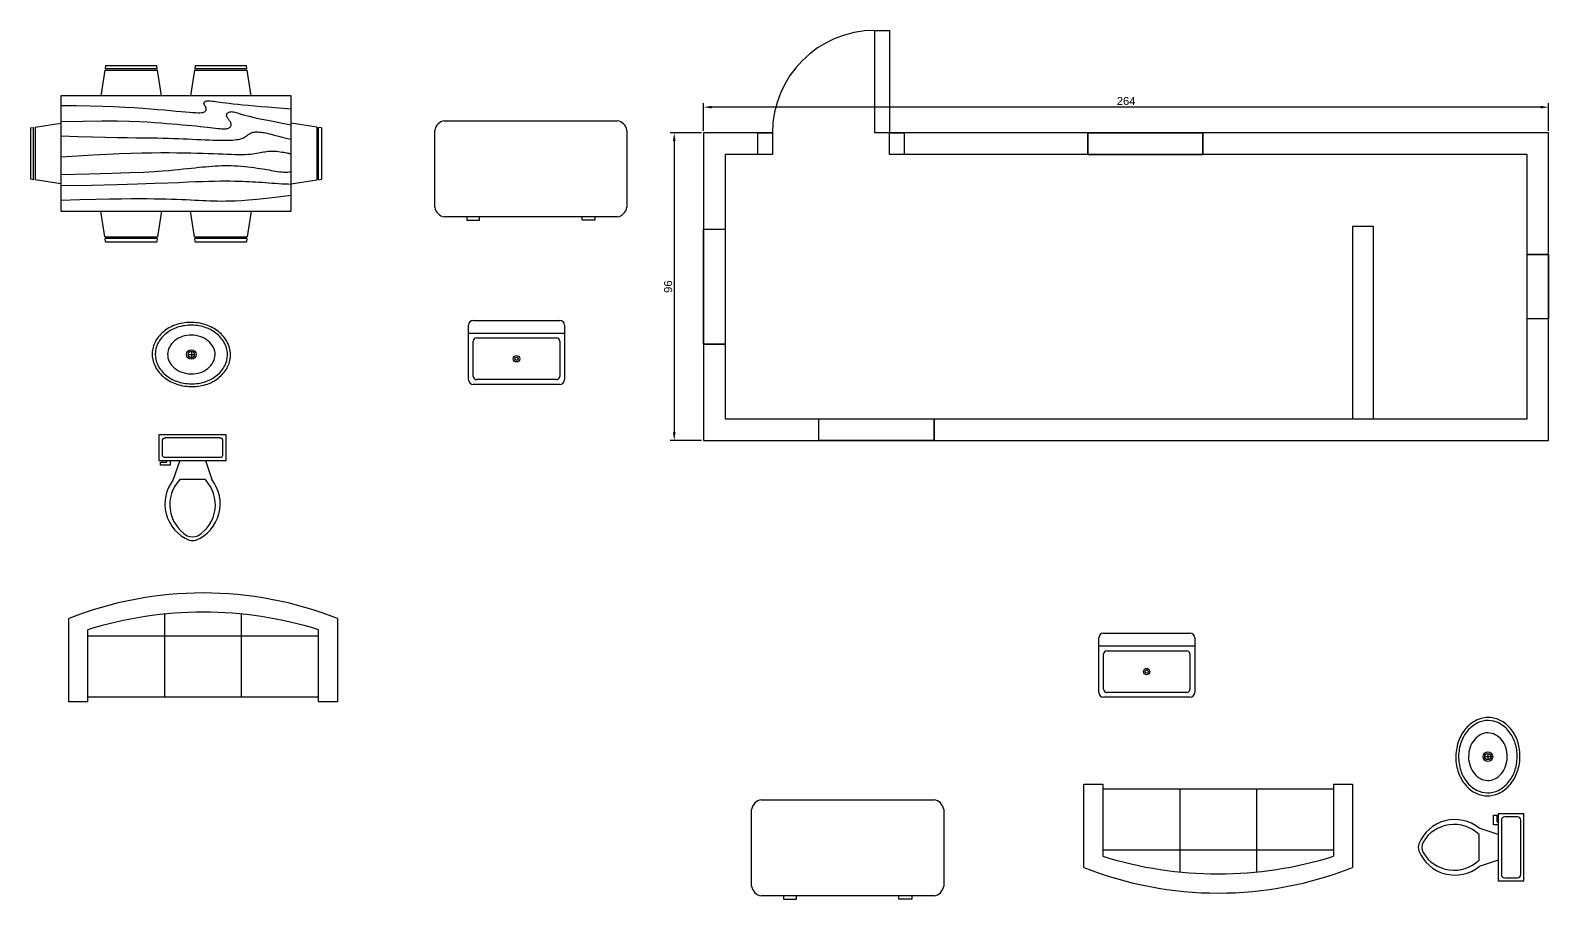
# Model space of a CAD drawing. Header units: inches. Extents: x 90 to 1614, y 53 to 627.
# Drawn here: x 1139.6 to 1613.9, y 354.9 to 626.8 of the extents above; entities that cross this region are included whole.
import ezdxf

# ---------------------------------------------------------------- set-up
doc = ezdxf.new("R2010")
doc.units = ezdxf.units.IN
for name, color, linetype in [('0-firstfloorblock', 61, 'Continuous'), ('Blocks', 4, 'Continuous'), ('Door', 6, 'Continuous'), ('Windows', 5, 'Continuous')]:
    doc.layers.add(name, color=color, linetype=linetype)
doc.styles.get("Standard").update_dxf_attribs({"font": 'arial.ttf'})
doc.dimstyles.new('ISO-25', dxfattribs={"dimtxt": 2.5, "dimasz": 2.5, "dimexe": 1.25, "dimexo": 0.625, "dimtad": 1, "dimtxsty": 'Standard', "dimcen": 2.5, "dimadec": 0, "dimazin": 0, "dimtfac": 1, "dimtmove": 0, "dimatfit": 3, "dimfxl": 1, "dimarcsym": 0})

# ---------------------------------------------------------------- blocks, each defined once
blk = doc.blocks.new('Sink - Oval top')
for p, q in [((-1, 0), (1, 0)), ((0, 1), (0, -1))]:
    blk.add_line(p, q)
at = {"linetype": 'Continuous'}
for points in [[(-12.23, 0.39, 0.117634), (-11.46, -3.36, 0.104469), (-8.88, -6.8, 0.090016), (-5.08, -9.07, 0.08192), (-0.32, -10.02, 0.08192), (4.49, -9.38, 0.090016), (8.42, -7.36, 0.104469), (11.22, -4.09, 0.117634), (12.23, -0.39, 0.117634), (11.46, 3.36, 0.104469), (8.88, 6.8, 0.090016), (5.08, 9.07, 0.08192), (0.32, 10.02, 0.08192), (-4.49, 9.38, 0.090016), (-8.42, 7.36, 0.104469), (-11.22, 4.09, 0.117634)], [(-11.29, 0.16, 0.118622), (-10.52, -3.25, 0.104678), (-8.07, -6.36, 0.089562), (-4.54, -8.37, 0.081185), (-0.13, -9.15, 0.081185), (4.3, -8.49, 0.089562), (7.89, -6.58, 0.104678), (10.42, -3.55, 0.118622), (11.29, -0.16, 0.118622), (10.52, 3.25, 0.104678), (8.07, 6.36, 0.089562), (4.54, 8.37, 0.081185), (0.13, 9.15, 0.081185), (-4.3, 8.49, 0.089562), (-7.89, 6.58, 0.104678), (-10.42, 3.55, 0.118622)], [(-7.42, 0.08, 0.118283), (-6.91, -2.17, 0.104607), (-5.29, -4.21, 0.089718), (-2.97, -5.53, 0.081436), (-0.07, -6.04, 0.081436), (2.84, -5.59, 0.089718), (5.2, -4.33, 0.104607), (6.86, -2.32, 0.118283), (7.42, -0.08, 0.118283), (6.91, 2.17, 0.104607), (5.29, 4.21, 0.089718), (2.97, 5.53, 0.081436), (0.07, 6.04, 0.081436), (-2.84, 5.59, 0.089718), (-5.2, 4.33, 0.104607), (-6.86, 2.32, 0.118283)]]:
    blk.add_lwpolyline(points, format="xyb", close=True, dxfattribs=at)
for radius in [1.5, 1]:
    blk.add_circle((0, 0), radius)
blk = doc.blocks.new('Toilet - top')
for p, q in [((9.5, -6), (9.5, -2)), ((-10, -8.5), (-8, -8.5)), ((-10, -9.5), (-10, -8.5)), ((-8, -8.5), (-8, -8)), ((-7, -8), (-7, -9.5)), ((-4, -8), (-6, -14)), ((4, -8), (6, -14)), ((-7, -9.5), (-10, -9.5)), ((4, -14), (-4, -14))]:
    blk.add_line(p, q)
blk.add_lwpolyline([(10.5, -8), (10.5, 0), (-10.5, 0), (-10.5, -8)], close=True)
for points in [[(-9.5, -2), (-9.5, -6)], [(8.5, -1), (-8.5, -1)], [(-8.5, -7), (8.5, -7)]]:
    blk.add_lwpolyline(points)
for centre, radius, start, end in [((-8.62, -1.88), 0.884, 81.8699, 188.1301), ((8.62, -1.88), 0.884, 351.8699, 98.1301), ((-8.62, -6.12), 0.884, 171.8699, 278.1301), ((8.62, -6.12), 0.884, 261.8699, 8.1301), ((3.52, -21.58), 12.17, 141.4691, 247.9714), ((4.2, -21.82), 11.33, 136.3677, 238.9468), ((-3.52, -21.58), 12.17, 292.0284, 38.5307), ((-4.2, -21.82), 11.33, 301.053, 43.6321), ((0, -27.88), 4, 245.7318, 294.2682), ((0, -29), 4, 254.8605, 285.1395)]:
    blk.add_arc(centre, radius, start, end)
blk = doc.blocks.new('Sofa - Roundback 7 ft.')
at = {"linetype": 'Continuous'}
for p, q in [((-12.00002, -32.4421), (-12.00003, -6.5971)), ((11.99997, -32.4421), (11.99998, -6.5971)), ((-36.000027, -34), (-36.000027, -11.4696)), ((-35.999844, -13.3819), (35.9998, -13.3819)), ((35.99998, -34), (35.99998, -11.4696)), ((-36.000027, -32.4421), (35.99998, -32.4421))]:
    blk.add_line(p, q, dxfattribs=at)
for points in [[(-36.000027, -34), (-42.000027, -34), (-42.000027, -8)], [(41.99998, -8), (41.99998, -34), (35.99998, -34)]]:
    blk.add_lwpolyline(points, dxfattribs=at)
for centre, radius, start, end in [((0, -114.25), 114.25, 68.43141, 111.5686), ((-0.00001, -127.1968), 121.1968, 72.72033, 107.2797)]:
    blk.add_arc(centre, radius, start, end, dxfattribs=at)
blk = doc.blocks.new('Dining Set - 36 x 72 in.')
at = {"linetype": 'Continuous'}
for p, q in [((-22.2343, 26.00059), (-23.4847, 17.99762)), ((-22.2304, 26), (-5.7608, 26)), ((-22, 27.5), (-22.1562, 26.50042)), ((-5.8416, 26.5), (-22.1534, 26.5)), ((-22, 27.5), (-6, 27.5)), ((-5.8437, 26.49966), (-6, 27.5)), ((-4.5152, 17.99762), (-5.7655, 25.99926)), ((5.7657, 26.00059), (4.5153, 17.99762)), ((5.7696, 26), (22.2392, 26)), ((6, 27.5), (5.8438, 26.50042)), ((22.1584, 26.5), (5.8466, 26.5)), ((6, 27.5), (22, 27.5)), ((22.1563, 26.49966), (22, 27.5)), ((23.4848, 17.99762), (22.2345, 25.99926)), ((36, 18), (-36, 18)), ((-36, 18), (-36, -18)), ((36, -18), (36, 18)), ((-45.5, 8), (-44.5004, 8.15617)), ((-45.5, 8), (-45.5, -8)), ((-44.5, -8.15843), (-44.5, 8.15338)), ((-44.0006, 8.23428), (-35.9976, 9.48474)), ((-44, 8.23041), (-44, -8.23915)), ((44.0006, 8.23428), (35.9976, 9.48474)), ((44, 8.23041), (44, -8.23915)), ((44.5, -8.15843), (44.5, 8.15338)), ((45.5, 8), (44.5005, 8.15617)), ((45.5, 8), (45.5, -8)), ((-44.4997, -8.15631), (-45.5, -8)), ((-35.9976, -9.48476), (-43.9993, -8.2345)), ((35.9976, -9.48476), (43.9993, -8.2345)), ((44.4997, -8.15631), (45.5, -8)), ((-36, -18), (36, -18)), ((-22.2343, -26.0006), (-23.4847, -17.99762)), ((-4.5152, -17.99762), (-5.7655, -25.99928)), ((5.7657, -26.0006), (4.5153, -17.99762)), ((23.4848, -17.99762), (22.2345, -25.99928)), ((-22.2304, -26), (-5.7608, -26)), ((-22, -27.5), (-22.1562, -26.50044)), ((-5.8416, -26.5), (-22.1534, -26.5)), ((-22, -27.5), (-6, -27.5)), ((-5.8437, -26.49967), (-6, -27.5)), ((5.7696, -26), (22.2392, -26)), ((6, -27.5), (5.8438, -26.50044)), ((22.1584, -26.5), (5.8466, -26.5)), ((6, -27.5), (22, -27.5)), ((22.1563, -26.49967), (22, -27.5))]:
    blk.add_line(p, q, dxfattribs=at)
for points in [[(-36, 15), (-31.1772, 14.97754), (-26.8079, 14.91406), (-22.8538, 14.81543), (-19.276, 14.6875), (-16.0362, 14.53613), (-13.0957, 14.36718), (-10.4159, 14.18652), (-7.9583, 14), (-5.6904, 13.81315), (-3.6035, 13.63021), (-1.6954, 13.45508), (0.0365, 13.29166), (1.5945, 13.14388), (2.9811, 13.01562), (4.1988, 12.9108), (5.25, 12.83333), (6.1393, 12.78613), (6.8802, 12.76823), (7.4883, 12.77767), (7.9792, 12.8125), (8.3685, 12.87077), (8.6719, 12.95052), (8.9049, 13.0498), (9.0833, 13.16666), (9.2205, 13.29899), (9.3216, 13.44401), (9.3895, 13.59879), (9.4271, 13.76041), (9.4373, 13.92594), (9.4232, 14.09245), (9.3875, 14.257), (9.3333, 14.41666), (9.2638, 14.56917), (9.1836, 14.71484), (9.0975, 14.85465), (9.0104, 14.98958), (8.9272, 15.1206), (8.8529, 15.2487), (8.7922, 15.37483), (8.75, 15.5), (8.7305, 15.62467), (8.7344, 15.74739), (8.7617, 15.86621), (8.8125, 15.97916), (8.8867, 16.08431), (8.9844, 16.17968), (9.1055, 16.26334), (9.25, 16.33333), (9.4189, 16.38802), (9.6172, 16.42708), (9.8506, 16.45052), (10.125, 16.45833), (10.4463, 16.45052), (10.8203, 16.42708), (11.2529, 16.38802), (11.75, 16.33333), (12.3184, 16.26318), (12.9694, 16.17838), (13.7151, 16.07991), (14.5677, 15.96875), (15.5395, 15.84586), (16.6426, 15.71224), (17.8893, 15.56884), (19.2917, 15.41666), (20.859, 15.25667), (22.5879, 15.08984), (24.4721, 14.91715), (26.5052, 14.73958), (28.6809, 14.5581), (30.9929, 14.3737), (33.4347, 14.18733), (36, 14)], [(-36, 10), (-28.9766, 10.14274), (-23.1725, 10.20442), (-18.4241, 10.19775), (-14.5677, 10.13541), (-11.4399, 10.03011), (-8.877, 9.89453), (-6.7154, 9.74137), (-4.7917, 9.58333), (-2.9698, 9.43082), (-1.2246, 9.28515), (0.4415, 9.14534), (2.026, 9.01041), (3.5266, 8.87939), (4.9408, 8.7513), (6.266, 8.62516), (7.5, 8.5), (8.6411, 8.37549), (9.6914, 8.2539), (10.6538, 8.13818), (11.5312, 8.03125), (12.3267, 7.93603), (13.043, 7.85547), (13.6831, 7.79248), (14.25, 7.75), (14.7471, 7.7303), (15.1797, 7.73307), (15.5537, 7.75732), (15.875, 7.80208), (16.1494, 7.86637), (16.3828, 7.94922), (16.5811, 8.04964), (16.75, 8.16666), (16.8944, 8.29915), (17.0143, 8.44531), (17.1089, 8.60319), (17.1771, 8.77083), (17.218, 8.94629), (17.2305, 9.1276), (17.2137, 9.31282), (17.1667, 9.5), (17.0895, 9.6875), (16.987, 9.875), (16.8649, 10.0625), (16.7292, 10.25), (16.5856, 10.4375), (16.4401, 10.625), (16.2985, 10.8125), (16.1667, 11), (16.05, 11.18733), (15.9518, 11.3737), (15.8752, 11.5581), (15.8229, 11.73958), (15.798, 11.91715), (15.8034, 12.08984), (15.842, 12.25667), (15.9167, 12.41666), (16.0295, 12.56836), (16.1784, 12.70833), (16.3605, 12.83268), (16.5729, 12.9375), (16.8127, 13.01888), (17.0768, 13.07291), (17.3625, 13.0957), (17.6667, 13.08333), (17.9894, 13.03312), (18.3418, 12.94726), (18.7382, 12.82918), (19.1927, 12.68229), (19.7195, 12.51001), (20.3327, 12.31575), (21.0465, 12.10294), (21.875, 11.875), (22.8357, 11.63354), (23.959, 11.37304), (25.2786, 11.08618), (26.8282, 10.76562), (28.6414, 10.40405), (30.752, 9.99414), (33.1936, 9.52856), (36, 9)], [(-36, 5.5), (-30.7157, 5.3348), (-26.069, 5.20963), (-21.9946, 5.11767), (-18.4271, 5.05208), (-15.3009, 5.00602), (-12.5508, 4.97265), (-10.1112, 4.94515), (-7.9167, 4.91666), (-5.909, 4.88167), (-4.0586, 4.83984), (-2.3429, 4.79215), (-0.7396, 4.73958), (0.7739, 4.6831), (2.22, 4.6237), (3.6213, 4.56233), (5, 4.5), (6.373, 4.43782), (7.7344, 4.3776), (9.0723, 4.32129), (10.375, 4.27083), (11.6309, 4.22819), (12.8281, 4.19531), (13.9551, 4.17415), (15, 4.16666), (15.954, 4.17448), (16.819, 4.19791), (17.6001, 4.23698), (18.3021, 4.29166), (18.9299, 4.36198), (19.4883, 4.44791), (19.9823, 4.54948), (20.4167, 4.66666), (20.7969, 4.79899), (21.1302, 4.94401), (21.4245, 5.09879), (21.6875, 5.26041), (21.9271, 5.42594), (22.1511, 5.59245), (22.3672, 5.757), (22.5834, 5.91666), (22.8065, 6.06868), (23.0404, 6.21093), (23.2879, 6.34147), (23.5521, 6.45833), (23.8358, 6.55957), (24.142, 6.64323), (24.4735, 6.70735), (24.8334, 6.75), (25.2235, 6.76969), (25.642, 6.76692), (26.0858, 6.74267), (26.5521, 6.69791), (27.0379, 6.63362), (27.5404, 6.55078), (28.0565, 6.45036), (28.5834, 6.33333), (29.1242, 6.19987), (29.7071, 6.04687), (30.3661, 5.87044), (31.1354, 5.66666), (32.0493, 5.43164), (33.142, 5.16146), (34.4475, 4.85221), (36, 4.5)], [(-36, -1), (-30.7915, -0.6591), (-26.0195, -0.38216), (-21.6519, -0.16284), (-17.6563, 0.00521), (-14.0005, 0.12833), (-10.6523, 0.21289), (-7.5796, 0.26522), (-4.75, 0.29166), (-2.134, 0.29793), (0.2878, 0.28711), (2.5317, 0.26163), (4.6146, 0.22396), (6.5529, 0.17651), (8.3633, 0.12174), (10.0623, 0.06209), (11.6667, 0), (13.1899, -0.06201), (14.6341, -0.1211), (15.9982, -0.17432), (17.2813, -0.21875), (18.4823, -0.25147), (19.6003, -0.26953), (20.6343, -0.27002), (21.5834, -0.25), (22.4481, -0.20768), (23.2357, -0.14584), (23.9549, -0.06836), (24.6146, 0.02083), (25.2235, 0.11784), (25.7904, 0.21875), (26.3241, 0.31966), (26.8334, 0.41666), (27.3265, 0.50618), (27.8099, 0.58593), (28.2894, 0.65397), (28.7709, 0.70833), (29.2601, 0.74707), (29.763, 0.76823), (30.2855, 0.76985), (30.8334, 0.75), (31.4088, 0.70784), (31.9994, 0.64713), (32.589, 0.57275), (33.1615, 0.48958), (33.7008, 0.4025), (34.1908, 0.3164), (34.6153, 0.23616), (34.9584, 0.16666), (35.2099, 0.11165), (35.3848, 0.07031), (35.504, 0.04069), (35.5886, 0.02083), (35.6594, 0.00879), (35.7377, 0.0026), (35.8442, 0.00032), (36, 0)], [(-36, -6.5), (-27.1843, -6.31267), (-20.084, -6.1263), (-14.469, -5.9419), (-10.1094, -5.76042), (-6.7752, -5.58285), (-4.2363, -5.41016), (-2.2629, -5.24333), (-0.625, -5.08334), (0.8708, -4.93099), (2.2715, -4.78646), (3.5872, -4.64974), (4.8281, -4.52084), (6.0046, -4.39974), (7.127, -4.28646), (8.2053, -4.18099), (9.25, -4.08334), (10.2705, -3.99382), (11.2734, -3.91407), (12.2647, -3.84603), (13.25, -3.79167), (14.2354, -3.75293), (15.2266, -3.73177), (16.2295, -3.73015), (17.25, -3.75), (18.2912, -3.79248), (19.3451, -3.85547), (20.4009, -3.93604), (21.4479, -4.03125), (22.4754, -4.13819), (23.4727, -4.25391), (24.4289, -4.37549), (25.3334, -4.5), (26.1785, -4.62492), (26.9694, -4.74935), (27.7145, -4.87281), (28.4219, -4.99479), (29.1, -5.11483), (29.7572, -5.23242), (30.4016, -5.34709), (31.0417, -5.45834), (31.6837, -5.56437), (32.3262, -5.65821), (32.9658, -5.73153), (33.599, -5.77604), (34.2224, -5.78345), (34.8327, -5.74545), (35.4264, -5.65373), (36, -5.5)], [(-36, -10), (-26.4022, -9.81299), (-18.4675, -9.62891), (-11.9839, -9.45069), (-6.7396, -9.28125), (-2.5226, -9.12354), (0.8789, -8.98047), (3.6769, -8.85498), (6.0833, -8.75), (8.2767, -8.66765), (10.3021, -8.60677), (12.1712, -8.56543), (13.8958, -8.54167), (15.4876, -8.53353), (16.9583, -8.53907), (18.3197, -8.55632), (19.5834, -8.58334), (20.7616, -8.61841), (21.8685, -8.66081), (22.9188, -8.71004), (23.9271, -8.76563), (24.9081, -8.82707), (25.8763, -8.89388), (26.8465, -8.96558), (27.8334, -9.04167), (28.8474, -9.12118), (29.8828, -9.20117), (30.93, -9.27824), (31.9792, -9.34896), (33.0205, -9.40991), (34.0443, -9.45768), (35.0407, -9.48885), (36, -9.5)], [(-36, -14.5), (-30.0881, -14.33513), (-25.0332, -14.21224), (-20.7312, -14.12647), (-17.0781, -14.07292), (-13.97, -14.04671), (-11.3027, -14.04297), (-8.9724, -14.05681), (-6.875, -14.08334), (-4.9224, -14.11833), (-3.0905, -14.16016), (-1.3709, -14.20785), (0.2448, -14.26042), (1.7647, -14.3169), (3.1973, -14.3763), (4.5507, -14.43767), (5.8333, -14.5), (7.0554, -14.5621), (8.235, -14.62175), (9.3922, -14.67652), (10.5469, -14.72396), (11.7192, -14.76164), (12.929, -14.78711), (14.1965, -14.79794), (15.5417, -14.79167), (16.9933, -14.76424), (18.6152, -14.70508), (20.4804, -14.60197), (22.6615, -14.44271), (25.2312, -14.21509), (28.2624, -13.9069), (31.8277, -13.50594), (36, -13)]]:
    blk.add_lwpolyline(points, dxfattribs=at)
blk = doc.blocks.new('Desk - 30 x 60 in.')
at = {"linetype": 'Continuous'}
for p, q in [((-26.999995, 0), (26.999995, 0)), ((-29.999995, -27), (-29.999995, -3)), ((29.999995, -3), (29.999995, -27)), ((26.999995, -30), (-26.999995, -30)), ((-20.000005, -30), (-20.000005, -31)), ((-20.000005, -31), (-16.000005, -31)), ((-16.000005, -31), (-16.000005, -30)), ((15.999995, -31), (15.999995, -30)), ((19.999995, -31), (15.999995, -31)), ((19.999995, -30), (19.999995, -31))]:
    blk.add_line(p, q, dxfattribs=at)
for centre, start, end in [((-26.499995, -3.5), 98.1301, 171.8699), ((26.499995, -3.5), 8.130102, 81.8699), ((-26.499995, -26.5), 188.1301, 261.8699), ((26.499995, -26.5), 278.1301, 351.8699)]:
    blk.add_arc(centre, 3.535534, start, end, dxfattribs=at)
blk = doc.blocks.new('Sink-single - 30 in top')
blk.add_line((-15, -3.999996), (15, -3.999996))
for points in [[(-13.5, 0), (13.5, 0)], [(-15, -18.499996), (-15, -1.5)], [(15, -1.5), (15, -18.499996)], [(-13.5, -17.499996), (-13.5, -6.499996)], [(-12.5, -5.499996), (12.5, -5.499996)], [(13.5, -6.499996), (13.5, -17.499996)], [(12.5, -18.499996), (-12.5, -18.499996)], [(13.5, -19.999996), (-13.5, -19.999996)]]:
    blk.add_lwpolyline(points)
for radius in [1, 0.5]:
    blk.add_circle((0, -11.999996), radius)
for centre, radius, start, end in [((-13.5, -1.5), 1.5, 90, 180), ((13.5, -1.5), 1.5, 0, 90), ((-12.5, -6.499996), 1, 90, 180), ((12.5, -6.499996), 1, 0, 90), ((-13.5, -18.499996), 1.5, 180, 270), ((-12.5, -17.499996), 1, 180, 270), ((12.5, -17.499996), 1, 270, 0), ((13.5, -18.499996), 1.5, 270, 0)]:
    blk.add_arc(centre, radius, start, end)
blk = doc.blocks.new('*D7')
at = {"color": 0, "lineweight": -2, "transparency": 16777216}
for p, q in [((1349.27, 445.89), (1339.48, 445.89)), ((1340.73, 443.39), (1340.73, 352.39)), ((1349.27, 349.89), (1339.48, 349.89))]:
    blk.add_line(p, q, dxfattribs=at)
at = {"color": 0, "transparency": 16777216}
for points in [[(1340.31, 443.39), (1341.15, 443.39), (1340.73, 445.89)], [(1340.31, 352.39), (1341.15, 352.39), (1340.73, 349.89)]]:
    blk.add_solid(points, dxfattribs=at)
at = {"layer": 'Defpoints', "color": 0, "transparency": 16777216}
for p in [(1349.9, 445.89), (1340.73, 349.89), (1349.9, 349.89)]:
    blk.add_point(p, dxfattribs=at)
at = {"color": 0, "transparency": 16777216, "insert": (1338.83, 397.89), "char_height": 2.5, "attachment_point": 5, "rotation": 90}
blk.add_mtext('96', dxfattribs=at)
blk = doc.blocks.new('*D8')
at = {"color": 0, "lineweight": -2, "transparency": 16777216}
for p, q in [((1349.9, 446.51), (1349.9, 455.18)), ((1611.4, 453.93), (1352.4, 453.93)), ((1613.9, 446.51), (1613.9, 455.18))]:
    blk.add_line(p, q, dxfattribs=at)
at = {"color": 0, "transparency": 16777216}
for points in [[(1352.4, 454.34), (1352.4, 453.51), (1349.9, 453.93)], [(1611.4, 454.34), (1611.4, 453.51), (1613.9, 453.93)]]:
    blk.add_solid(points, dxfattribs=at)
at = {"layer": 'Defpoints', "color": 0, "transparency": 16777216}
for p in [(1349.9, 453.93), (1349.9, 445.89), (1613.9, 445.89)]:
    blk.add_point(p, dxfattribs=at)
at = {"color": 0, "transparency": 16777216, "insert": (1481.9, 455.83), "char_height": 2.5, "attachment_point": 5}
blk.add_mtext('264', dxfattribs=at)
blk = doc.blocks.new('Door')
at = {"layer": 'Door'}
for points in [[(-9.125, 38.75), (-4.5625, 38.75), (-4.5625, 6.75), (-9.125, 6.75)], [(-45.6875, 6.75), (-41.125, 6.75), (-41.125, 0), (-45.6875, 0)], [(-4.5625, 6.75), (0, 6.75), (0, 0), (-4.5625, 0)]]:
    blk.add_lwpolyline(points, close=True, dxfattribs=at)
blk.add_arc((-9.125, 6.75), 32, 90, 180, dxfattribs=at)
blk = doc.blocks.new('A$C61076197')
for p, q in [((132.346, 96), (132.346, 89.25)), ((168.346, 89.25), (168.346, 96)), ((132.346, 89.25), (168.346, 89.25)), ((221.596, 66.75), (215.096, 66.75)), ((215.096, 66.75), (215.096, 6.75)), ((221.596, 6.75), (221.596, 66.75)), ((12.346, 66), (19.096, 66)), ((276.346, 58), (269.596, 58)), ((276.346, 38), (269.596, 38)), ((12.346, 30), (19.096, 30)), ((48.346, 0), (48.346, 6.75)), ((84.346, 0), (84.346, 6.75))]:
    blk.add_line(p, q)
for points in [[(33.846, 96), (12.346, 96), (12.346, 0), (276.346, 0), (276.346, 96), (65.846, 96)], [(33.846, 89.25), (19.096, 89.25), (19.096, 6.75), (269.596, 6.75), (269.596, 89.25), (70.408, 89.25)]]:
    blk.add_lwpolyline(points)
at = {"layer": 'Windows'}
for points in [[(132.346, 96), (168.346, 96), (168.346, 89.25), (132.346, 89.25)], [(19.096, 66), (19.096, 30), (12.346, 30), (12.346, 66)], [(276.346, 58), (276.346, 38), (269.596, 38), (269.596, 58)], [(48.346, 6.75), (84.346, 6.75), (84.346, 0), (48.346, 0)]]:
    blk.add_lwpolyline(points, close=True, dxfattribs=at)
at = {"layer": 'Door'}
blk.add_blockref('Door', (74.971, 89.25), dxfattribs=at)
dim = blk.add_linear_dim(base=(12.346, 104.041), p1=(276.346, 96), p2=(12.346, 96), dimstyle='ISO-25')
dim.commit()
dim.dimension.update_dxf_attribs({"geometry": '*D8', "text_midpoint": (144.346, 105.942), "insert": (-1337.551, -349.887)})
dim = blk.add_linear_dim(base=(3.178, 0), p1=(12.346, 96), p2=(12.346, 0), angle=90, dimstyle='ISO-25')
dim.commit()
dim.dimension.update_dxf_attribs({"geometry": '*D7', "text_midpoint": (1.276, 48), "insert": (-1337.551, -349.887)})

msp = doc.modelspace()

# ---------------------------------------------------------------- block references
at = {"layer": '0-firstfloorblock'}
msp.add_blockref('A$C61076197', (1337.55, 498.82), dxfattribs=at)
at = {"layer": 'Blocks'}
for name, p in [('Dining Set - 36 x 72 in.', (1185.07, 588.36)), ('Desk - 30 x 60 in.', (1295.92, 598.61)), ('Sink-single - 30 in top', (1291.44, 536.31)), ('Sink - Oval top', (1189.86, 525.64)), ('Toilet - top', (1190.23, 500.58)), ('Sofa - Roundback 7 ft.', (1193.55, 451.21)), ('Sink-single - 30 in top', (1488.33, 438.66)), ('Desk - 30 x 60 in.', (1394.9, 386.64))]:
    msp.add_blockref(name, p, dxfattribs=at)
for name, p, rotation in [('Sink - Oval top', (1594.92, 400.1), 270), ('Sofa - Roundback 7 ft.', (1510.65, 357.52), 180), ('Toilet - top', (1606.18, 371.8), 270)]:
    msp.add_blockref(name, p, dxfattribs=dict(at, rotation=rotation))

doc.saveas('drawing.dxf')
